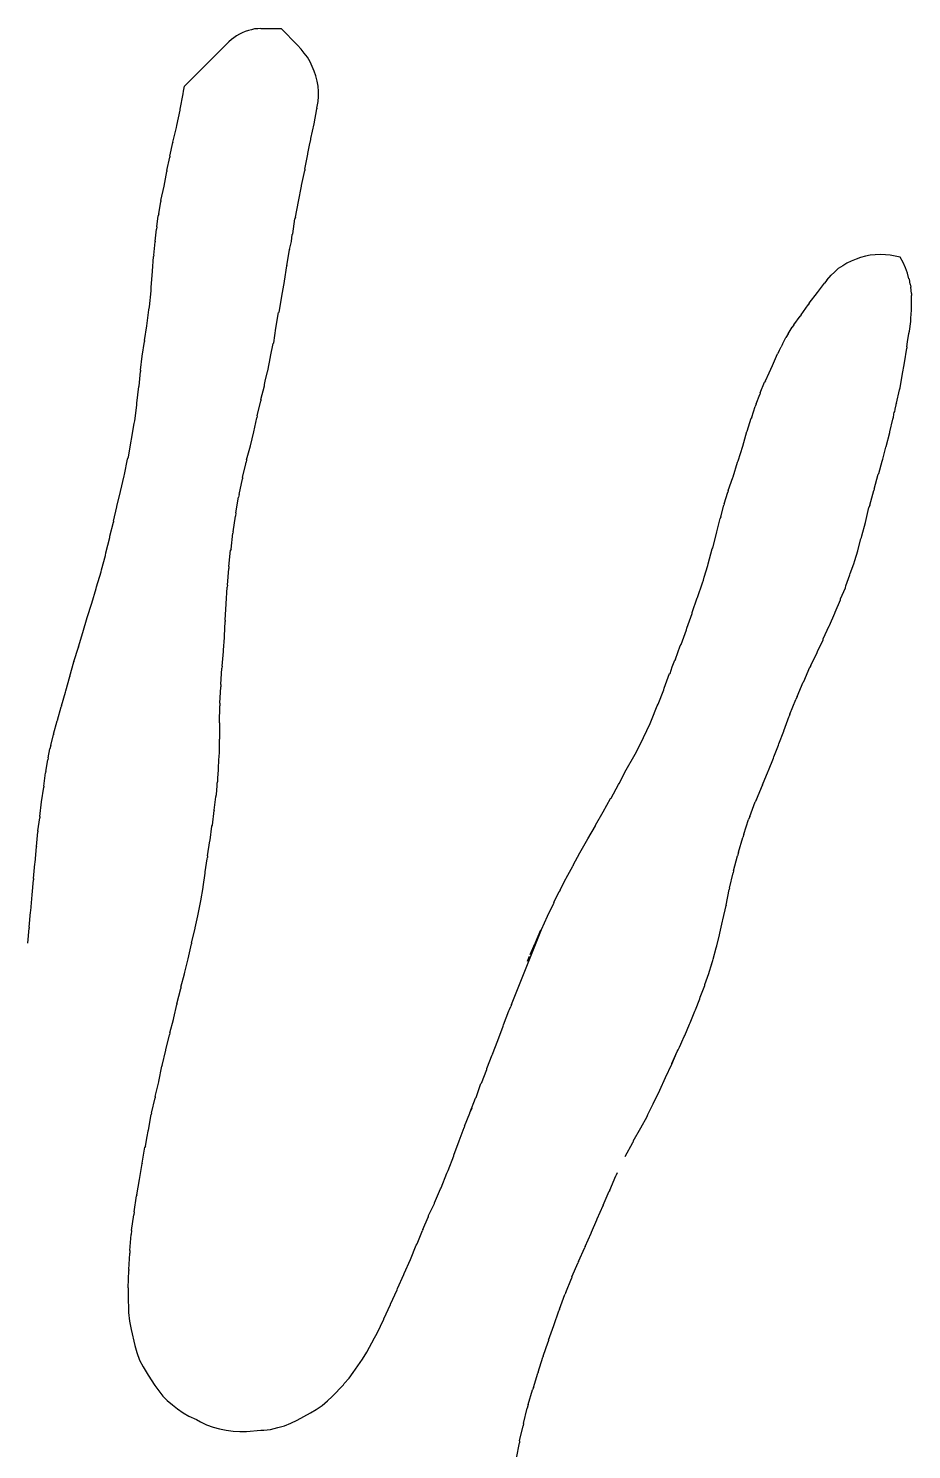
# Model space of a CAD drawing. Header units: millimetres. Extents: x 0 to 124, y 0 to 167.
# Drawn here: x 49.8 to 99.5, y 87 to 167.1 of the extents above; entities that cross this region are included whole.
import ezdxf

# ---------------------------------------------------------------- set-up
doc = ezdxf.new("R2010")
doc.units = ezdxf.units.MM
doc.header["$MEASUREMENT"] = 0
doc.layers.add('PCL_Layer', color=7, linetype='Continuous')

msp = doc.modelspace()

# ---------------------------------------------------------------- linework, layer by layer
at = {"layer": 'PCL_Layer', "color": 7}
for p, q in [((61.3246, 166.5919), (61.1996, 166.4919)), ((61.4747, 166.692), (61.3246, 166.5919)), ((61.3246, 166.5919), (61.3246, 166.5919)), ((61.6498, 166.792), (61.4747, 166.692)), ((61.4747, 166.692), (61.4747, 166.692)), ((61.7998, 166.867), (61.6498, 166.792)), ((61.6498, 166.792), (61.6498, 166.792)), ((61.9749, 166.9421), (61.7998, 166.867)), ((61.7998, 166.867), (61.7998, 166.867)), ((62.15, 166.9921), (61.9749, 166.9421)), ((61.9749, 166.9421), (61.9749, 166.9421)), ((62.325, 167.0421), (62.15, 166.9921)), ((62.15, 166.9921), (62.15, 166.9921)), ((62.5001, 167.0921), (62.325, 167.0421)), ((62.325, 167.0421), (62.325, 167.0421)), ((62.6752, 167.0921), (62.5001, 167.0921)), ((62.5001, 167.0921), (62.5001, 167.0921)), ((62.8502, 167.1171), (62.6752, 167.0921)), ((62.6752, 167.0921), (62.6752, 167.0921)), ((62.8502, 167.1171), (64.0007, 167.1171)), ((64.0007, 167.1171), (64.9261, 166.1667)), ((58.5485, 163.8658), (61.0495, 166.3668)), ((61.1996, 166.4919), (61.0495, 166.3668)), ((61.0495, 166.3668), (61.0495, 166.3668)), ((61.1996, 166.4919), (61.1996, 166.4919)), ((65.1262, 165.9416), (64.9261, 166.1667)), ((64.9261, 166.1667), (64.9261, 166.1667)), ((65.3012, 165.7166), (65.1262, 165.9416)), ((65.1262, 165.9416), (65.1262, 165.9416)), ((65.4763, 165.4915), (65.3012, 165.7166)), ((65.3012, 165.7166), (65.3012, 165.7166)), ((65.6264, 165.2414), (65.4763, 165.4915)), ((65.4763, 165.4915), (65.4763, 165.4915)), ((65.7514, 164.9663), (65.6264, 165.2414)), ((65.6264, 165.2414), (65.6264, 165.2414)), ((65.8514, 164.7162), (65.7514, 164.9663)), ((65.7514, 164.9663), (65.7514, 164.9663)), ((65.9515, 164.441), (65.8514, 164.7162)), ((65.8514, 164.7162), (65.8514, 164.7162)), ((66.0265, 164.1409), (65.9515, 164.441)), ((65.9515, 164.441), (65.9515, 164.441)), ((58.2984, 162.5653), (58.4735, 163.4406)), ((58.4735, 163.4406), (58.4985, 163.5907)), ((58.4985, 163.5907), (58.5485, 163.8658)), ((58.4985, 163.5907), (58.4985, 163.5907)), ((66.0765, 163.8658), (66.0265, 164.1409)), ((66.0265, 164.1409), (66.0265, 164.1409)), ((66.1015, 163.5657), (66.0765, 163.8658)), ((66.0765, 163.8658), (66.0765, 163.8658)), ((66.1015, 163.2906), (66.1015, 163.5657)), ((66.1015, 163.5657), (66.1015, 163.5657)), ((58.2984, 162.5153), (58.2984, 162.5653)), ((58.2984, 162.5653), (58.2984, 162.5653)), ((65.8514, 161.74), (66.0015, 162.5903)), ((66.0015, 162.6153), (66.0765, 162.9905)), ((66.0015, 162.6153), (66.0015, 162.5903)), ((66.0015, 162.5903), (66.0015, 162.5903)), ((66.0765, 162.9905), (66.1015, 163.2906)), ((66.0765, 162.9905), (66.0765, 162.9905)), ((66.0765, 162.9905), (66.0765, 162.9905)), ((66.1015, 163.2906), (66.1015, 163.2906)), ((58.1233, 161.6399), (58.2984, 162.5153)), ((57.8983, 160.7146), (58.0983, 161.5399)), ((58.0983, 161.5399), (58.1233, 161.6399)), ((58.1233, 161.6399), (58.1233, 161.6399)), ((65.6764, 160.9146), (65.8514, 161.74)), ((65.8514, 161.74), (65.8514, 161.74)), ((65.8514, 161.74), (65.8514, 161.74)), ((57.7232, 159.9142), (57.8983, 160.6895)), ((57.8983, 160.7146), (57.8983, 160.6895)), ((57.8983, 160.6895), (57.8983, 160.6895)), ((65.5013, 160.0643), (65.6013, 160.5395)), ((65.6013, 160.5395), (65.6764, 160.8646)), ((65.6764, 160.8646), (65.6764, 160.9146)), ((65.6764, 160.9146), (65.6764, 160.9146)), ((57.5481, 159.1139), (57.7232, 159.8642)), ((57.7232, 159.9142), (57.7232, 159.8642)), ((57.7232, 159.8642), (57.7232, 159.8642)), ((65.3262, 159.1889), (65.5013, 160.0393)), ((65.5013, 160.0393), (65.5013, 160.0643)), ((65.5013, 160.0643), (65.5013, 160.0643)), ((57.3981, 158.2386), (57.5481, 159.0639)), ((57.5481, 159.1139), (57.5481, 159.0639)), ((57.5481, 159.0639), (57.5481, 159.0639)), ((65.1512, 158.2636), (65.3262, 159.1139)), ((65.3262, 159.1889), (65.3262, 159.1139)), ((65.3262, 159.1139), (65.3262, 159.1139)), ((57.223, 157.4132), (57.3981, 158.2386)), ((57.3981, 158.2386), (57.3981, 158.2386)), ((57.3981, 158.2386), (57.3981, 158.2386)), ((64.9761, 157.3632), (65.1512, 158.2386)), ((65.1512, 158.2386), (65.1512, 158.2636)), ((65.1512, 158.2636), (65.1512, 158.2636)), ((57.0979, 156.6629), (57.223, 157.3632)), ((57.223, 157.4132), (57.223, 157.3632)), ((57.223, 157.3632), (57.223, 157.3632)), ((64.801, 156.4879), (64.9761, 157.3632)), ((56.9979, 155.9376), (57.0729, 156.5629)), ((57.0979, 156.6629), (57.0729, 156.5629)), ((57.0729, 156.5629), (57.0729, 156.5629)), ((64.651, 155.5375), (64.776, 156.3878)), ((64.801, 156.4879), (64.776, 156.3878)), ((64.776, 156.3878), (64.776, 156.3878)), ((56.8979, 155.1373), (56.9729, 155.8126)), ((56.9979, 155.9376), (56.9729, 155.8126)), ((56.9729, 155.8126), (56.9729, 155.8126)), ((64.5759, 155.1123), (64.626, 155.5125)), ((64.626, 155.5125), (64.651, 155.5375)), ((64.651, 155.5375), (64.651, 155.5375)), ((56.8228, 154.337), (56.8979, 155.0873)), ((56.8979, 155.1373), (56.8979, 155.0873)), ((56.8979, 155.0873), (56.8979, 155.0873)), ((64.3258, 153.7618), (64.4759, 154.6371)), ((64.4759, 154.6621), (64.5759, 155.1123)), ((64.4759, 154.6621), (64.4759, 154.6371)), ((64.4759, 154.6371), (64.4759, 154.6371)), ((64.5759, 155.1123), (64.5759, 155.1123)), ((64.5759, 155.1123), (64.5759, 155.1123)), ((64.5759, 155.1123), (64.5759, 155.1123)), ((64.5759, 155.1123), (64.5759, 155.1123)), ((56.7478, 153.4366), (56.7978, 154.262)), ((56.8228, 154.337), (56.7978, 154.262)), ((56.7978, 154.262), (56.7978, 154.262)), ((56.7978, 154.262), (56.7978, 154.262)), ((64.1758, 152.8864), (64.3258, 153.7367)), ((64.3258, 153.7618), (64.3258, 153.7367)), ((64.3258, 153.7367), (64.3258, 153.7367)), ((95.6384, 153.7367), (95.3883, 153.5867)), ((95.8635, 153.8868), (95.6384, 153.7367)), ((95.6384, 153.7367), (95.6384, 153.7367)), ((96.1136, 154.0119), (95.8635, 153.8868)), ((95.8635, 153.8868), (95.8635, 153.8868)), ((96.3887, 154.1119), (96.1136, 154.0119)), ((96.1136, 154.0119), (96.1136, 154.0119)), ((96.6388, 154.2119), (96.3887, 154.1119)), ((96.3887, 154.1119), (96.3887, 154.1119)), ((96.9139, 154.287), (96.6388, 154.2119)), ((96.6388, 154.2119), (96.6388, 154.2119)), ((97.189, 154.337), (96.9139, 154.287)), ((96.9139, 154.287), (96.9139, 154.287)), ((97.4641, 154.362), (97.189, 154.337)), ((97.189, 154.337), (97.189, 154.337)), ((97.7643, 154.387), (97.4641, 154.362)), ((97.4641, 154.362), (97.4641, 154.362)), ((98.0394, 154.362), (97.7643, 154.387)), ((97.7643, 154.387), (97.7643, 154.387)), ((98.3145, 154.337), (98.0394, 154.362)), ((98.0394, 154.362), (98.0394, 154.362)), ((98.5896, 154.287), (98.3145, 154.337)), ((98.3145, 154.337), (98.3145, 154.337)), ((98.8647, 154.237), (98.5896, 154.287)), ((98.5896, 154.287), (98.5896, 154.287)), ((99.0398, 153.9368), (98.8647, 154.237)), ((98.8647, 154.237), (98.8647, 154.237)), ((99.1648, 153.6367), (99.0398, 153.9368)), ((99.0398, 153.9368), (99.0398, 153.9368)), ((56.6728, 152.5113), (56.7478, 153.4366)), ((94.7381, 152.9364), (94.613, 152.7614)), ((94.7381, 152.9364), (94.9882, 153.2115)), ((95.1632, 153.3866), (94.9882, 153.2115)), ((94.9882, 153.2115), (94.9882, 153.2115)), ((95.1632, 153.3866), (95.1882, 153.4116)), ((95.3883, 153.5867), (95.1882, 153.4116)), ((95.1882, 153.4116), (95.1882, 153.4116)), ((95.1882, 153.4116), (95.1882, 153.4116)), ((95.1882, 153.4116), (95.1882, 153.4116)), ((95.3883, 153.5867), (95.3883, 153.5867)), ((99.2899, 153.3366), (99.1648, 153.6367)), ((99.1648, 153.6367), (99.1648, 153.6367)), ((99.3649, 153.0115), (99.2899, 153.3366)), ((99.2899, 153.3366), (99.2899, 153.3366)), ((99.3649, 153.0115), (99.3899, 152.9864)), ((99.4399, 152.7113), (99.3899, 152.9864)), ((99.3899, 152.9864), (99.3899, 152.9864)), ((56.5727, 151.4358), (56.6728, 152.3362)), ((56.6728, 152.3362), (56.6728, 152.5113)), ((56.6728, 152.5113), (56.6728, 152.5113)), ((64.0257, 152.0361), (64.1758, 152.8614)), ((64.1758, 152.8614), (64.1758, 152.8864)), ((64.1758, 152.8864), (64.1758, 152.8864)), ((93.7376, 151.6359), (94.2128, 152.2361)), ((94.2128, 152.2361), (94.613, 152.7614)), ((94.2128, 152.2361), (94.2128, 152.2361)), ((94.2128, 152.2361), (94.2128, 152.2361)), ((94.2128, 152.2361), (94.2128, 152.2361)), ((94.613, 152.7614), (94.613, 152.7614)), ((99.4399, 152.7113), (99.465, 152.5363)), ((99.515, 152.1861), (99.465, 152.5363)), ((99.465, 152.5363), (99.465, 152.5363)), ((99.515, 152.1861), (99.515, 152.0611)), ((56.5477, 151.2608), (56.5727, 151.4358)), ((56.5727, 151.4358), (56.5727, 151.4358)), ((63.8757, 151.1357), (64.0257, 152.0111)), ((64.0257, 152.0111), (64.0257, 152.0361)), ((64.0257, 152.0361), (64.0257, 152.0361)), ((64.0257, 152.0361), (64.0257, 152.0361)), ((93.2875, 150.9856), (93.6876, 151.5359)), ((93.7376, 151.6359), (93.6876, 151.5359)), ((93.6876, 151.5359), (93.6876, 151.5359)), ((93.7376, 151.6359), (93.7376, 151.6359)), ((99.515, 151.7109), (99.515, 152.0611)), ((99.515, 152.0611), (99.515, 152.0611)), ((99.515, 151.4859), (99.515, 151.7109)), ((99.515, 151.2357), (99.515, 151.4859)), ((99.515, 151.4859), (99.515, 151.4859)), ((56.4227, 150.3604), (56.5477, 151.2608)), ((56.5477, 151.2608), (56.5477, 151.2608)), ((63.7006, 150.2354), (63.8506, 151.1107)), ((63.8757, 151.1357), (63.8506, 151.1107)), ((63.8506, 151.1107), (63.8506, 151.1107)), ((92.8873, 150.4104), (93.2374, 150.9106)), ((93.2875, 150.9856), (93.2374, 150.9106)), ((93.2374, 150.9106), (93.2374, 150.9106)), ((99.3899, 150.0603), (99.465, 150.6105)), ((99.465, 150.7856), (99.515, 151.2357)), ((99.465, 150.6105), (99.465, 150.7856)), ((99.465, 150.7856), (99.465, 150.7856)), ((56.2976, 149.5351), (56.4227, 150.3604)), ((56.4227, 150.3604), (56.4227, 150.3604)), ((56.4227, 150.3604), (56.4227, 150.3604)), ((63.5755, 149.41), (63.7006, 150.2354)), ((63.7006, 150.2354), (63.7006, 150.2354)), ((63.7006, 150.2354), (63.7006, 150.2354)), ((63.7006, 150.2354), (63.7006, 150.2354)), ((63.7006, 150.2354), (63.7006, 150.2354)), ((92.5622, 149.9102), (92.4371, 149.7101)), ((92.5622, 149.9102), (92.7873, 150.2854)), ((92.5622, 149.9102), (92.5622, 149.9102)), ((92.8873, 150.4104), (92.7873, 150.2854)), ((92.7873, 150.2854), (92.7873, 150.2854)), ((99.2899, 149.46), (99.3649, 149.9352)), ((99.3649, 149.9352), (99.3899, 150.0603)), ((99.3899, 150.0603), (99.3899, 150.0603)), ((56.1726, 148.6597), (56.2976, 149.485)), ((56.2976, 149.5351), (56.2976, 149.485)), ((56.2976, 149.485), (56.2976, 149.485)), ((63.4005, 148.6347), (63.5505, 149.36)), ((63.5505, 149.36), (63.5755, 149.41)), ((63.5505, 149.36), (63.5505, 149.36)), ((63.5505, 149.36), (63.5505, 149.36)), ((63.5505, 149.36), (63.5505, 149.36)), ((92.062, 148.9598), (91.9619, 148.7848)), ((92.062, 148.9598), (92.162, 149.1849)), ((92.062, 148.9598), (92.062, 148.9598)), ((92.237, 149.335), (92.162, 149.1849)), ((92.162, 149.1849), (92.162, 149.1849)), ((92.237, 149.335), (92.4371, 149.7101)), ((92.4371, 149.7101), (92.4371, 149.7101)), ((99.1148, 148.2846), (99.2399, 149.1099)), ((99.2399, 149.1849), (99.2899, 149.46)), ((99.2399, 149.1849), (99.2399, 149.1099)), ((99.2399, 149.1849), (99.2399, 149.1849)), ((99.2399, 149.1099), (99.2399, 149.1099)), ((56.0725, 147.8594), (56.1726, 148.6597)), ((56.1726, 148.6597), (56.1726, 148.6597)), ((56.1726, 148.6597), (56.1726, 148.6597)), ((56.1726, 148.6597), (56.1726, 148.6597)), ((63.2504, 147.8344), (63.4005, 148.6097)), ((63.4005, 148.6097), (63.4005, 148.6347)), ((63.4005, 148.6347), (63.4005, 148.6347)), ((91.4867, 147.7093), (91.6868, 148.1345)), ((91.6868, 148.1345), (91.9619, 148.7848)), ((91.6868, 148.1345), (91.6868, 148.1345)), ((91.9619, 148.7848), (91.9619, 148.7848)), ((98.9898, 147.5593), (99.1148, 148.2846)), ((55.9975, 146.959), (56.0725, 147.7844)), ((56.0725, 147.8594), (56.0725, 147.7844)), ((56.0725, 147.8594), (56.0725, 147.8594)), ((56.0725, 147.7844), (56.0725, 147.7844)), ((63.1003, 147.2341), (63.2254, 147.7844)), ((63.2254, 147.7844), (63.2504, 147.8344)), ((63.2504, 147.8344), (63.2504, 147.8344)), ((91.2867, 147.2591), (91.4867, 147.7093)), ((91.4867, 147.7093), (91.4867, 147.7093)), ((98.8647, 146.859), (98.9898, 147.5593)), ((55.8724, 146.0087), (55.9725, 146.934)), ((55.9725, 146.934), (55.9975, 146.959)), ((55.9975, 146.959), (55.9975, 146.959)), ((62.8502, 146.2087), (63.0503, 146.984)), ((63.0503, 147.0591), (63.1003, 147.2341)), ((63.0503, 146.984), (63.0503, 147.0591)), ((63.0503, 147.0591), (63.0503, 147.0591)), ((63.1003, 147.2341), (63.1003, 147.2341)), ((63.1003, 147.2341), (63.1003, 147.2341)), ((90.9865, 146.5839), (90.9615, 146.4838)), ((90.9865, 146.5839), (91.2366, 147.1841)), ((91.2867, 147.2591), (91.2366, 147.1841)), ((91.2366, 147.1841), (91.2366, 147.1841)), ((98.6646, 146.0087), (98.8397, 146.7589)), ((98.8397, 146.7589), (98.8647, 146.859)), ((98.8647, 146.859), (98.8647, 146.859)), ((55.7474, 145.0082), (55.8724, 145.8836)), ((55.8724, 145.8836), (55.8724, 146.0087)), ((55.8724, 146.0087), (55.8724, 146.0087)), ((62.6502, 145.2834), (62.8502, 146.1337)), ((62.8502, 146.2087), (62.8502, 146.1337)), ((62.8502, 146.1337), (62.8502, 146.1337)), ((90.5114, 145.2083), (90.7114, 145.8086)), ((90.7615, 145.9586), (90.7114, 145.8086)), ((90.7114, 145.8086), (90.7114, 145.8086)), ((90.7114, 145.8086), (90.7114, 145.8086)), ((90.7615, 145.9586), (90.9615, 146.4838)), ((90.9615, 146.4838), (90.9615, 146.4838)), ((98.5896, 145.6585), (98.6396, 145.9086)), ((98.6646, 146.0087), (98.6396, 145.9586)), ((98.6396, 145.9586), (98.6396, 145.9586)), ((98.6396, 145.9336), (98.6396, 145.9586)), ((98.6396, 145.9086), (98.6396, 145.9336)), ((98.6396, 145.9336), (98.6396, 145.9336)), ((55.7224, 144.8582), (55.7474, 145.0082)), ((55.7474, 145.0082), (55.7474, 145.0082)), ((62.4501, 144.383), (62.6252, 145.1833)), ((62.6502, 145.2834), (62.6252, 145.1833)), ((62.6252, 145.1833), (62.6252, 145.1833)), ((90.2613, 144.433), (90.4864, 145.1583)), ((90.5114, 145.2083), (90.4864, 145.1583)), ((90.4864, 145.1583), (90.4864, 145.1583)), ((98.2895, 144.383), (98.4645, 145.1083)), ((98.4645, 145.1083), (98.4896, 145.2083)), ((98.4896, 145.2083), (98.5396, 145.5084)), ((98.4896, 145.2083), (98.4896, 145.2083)), ((98.5396, 145.5084), (98.5646, 145.5084)), ((98.5646, 145.5084), (98.5896, 145.6585)), ((98.5646, 145.5084), (98.5646, 145.5084)), ((98.5896, 145.6585), (98.5896, 145.6585)), ((98.5896, 145.6585), (98.5896, 145.6585)), ((98.5896, 145.6585), (98.5896, 145.6585)), ((55.5723, 143.9828), (55.7224, 144.8582)), ((62.275, 143.6077), (62.4501, 144.383)), ((90.0112, 143.5827), (90.2362, 144.408)), ((90.2613, 144.433), (90.2362, 144.408)), ((90.2362, 144.408), (90.2362, 144.408)), ((98.0894, 143.5577), (98.2895, 144.358)), ((98.2895, 144.358), (98.2895, 144.383)), ((98.2895, 144.383), (98.2895, 144.383)), ((55.3972, 142.9824), (55.5473, 143.8578)), ((55.5473, 143.8578), (55.5723, 143.9828)), ((55.5723, 143.9828), (55.5723, 143.9828)), ((62.0499, 142.8074), (62.275, 143.6077)), ((89.736, 142.7573), (90.0112, 143.5827)), ((90.0112, 143.5827), (90.0112, 143.5827)), ((90.0112, 143.5827), (90.0112, 143.5827)), ((97.8893, 142.8574), (98.0644, 143.5327)), ((98.0644, 143.5327), (98.0894, 143.5577)), ((98.0894, 143.5577), (98.0894, 143.5577)), ((55.1722, 141.982), (55.3472, 142.8574)), ((55.3472, 142.8574), (55.3972, 142.9824)), ((55.3972, 142.9824), (55.3972, 142.9824)), ((61.8248, 141.807), (61.9999, 142.5823)), ((61.9999, 142.5823), (62.0249, 142.6823)), ((62.0499, 142.8074), (62.0249, 142.6823)), ((62.0249, 142.6823), (62.0249, 142.6823)), ((89.4609, 141.857), (89.711, 142.6823)), ((89.711, 142.6823), (89.736, 142.7573)), ((89.711, 142.6823), (89.711, 142.6823)), ((89.736, 142.7573), (89.736, 142.7573)), ((97.6642, 142.032), (97.8643, 142.7323)), ((97.8643, 142.7323), (97.8893, 142.8574)), ((97.8893, 142.8574), (97.8893, 142.8574)), ((54.9471, 141.0316), (55.1472, 141.907)), ((55.1472, 141.907), (55.1722, 141.982)), ((55.1722, 141.982), (55.1722, 141.982)), ((61.6248, 140.8566), (61.8248, 141.7319)), ((61.8248, 141.807), (61.8248, 141.7319)), ((61.8248, 141.7319), (61.8248, 141.7319)), ((61.8248, 141.7319), (61.8248, 141.7319)), ((89.1858, 141.0817), (89.4359, 141.807)), ((89.4359, 141.807), (89.4609, 141.857)), ((89.4609, 141.857), (89.4609, 141.857)), ((97.4141, 141.1567), (97.6392, 142.007)), ((97.6642, 142.032), (97.6392, 142.007)), ((97.6392, 142.007), (97.6392, 142.007)), ((97.6642, 142.032), (97.6642, 142.032)), ((54.747, 140.1813), (54.9471, 141.0316)), ((88.9607, 140.3314), (89.1608, 140.9816)), ((89.1858, 141.0817), (89.1608, 140.9816)), ((89.1608, 140.9816), (89.1608, 140.9816)), ((97.164, 140.2563), (97.3891, 141.0817)), ((97.4141, 141.1567), (97.3891, 141.0817)), ((97.3891, 141.0817), (97.3891, 141.0817)), ((54.5469, 139.356), (54.747, 140.1563)), ((54.747, 140.1563), (54.747, 140.1813)), ((54.747, 140.1813), (54.747, 140.1813)), ((61.4497, 139.8312), (61.5997, 140.7065)), ((61.6248, 140.8566), (61.5997, 140.7065)), ((61.5997, 140.7065), (61.5997, 140.7065)), ((88.7607, 139.6061), (88.9357, 140.2563)), ((88.9607, 140.3314), (88.9357, 140.2563)), ((88.9357, 140.2563), (88.9357, 140.2563)), ((88.9357, 140.2563), (88.9357, 140.2563)), ((96.9139, 139.2809), (97.114, 140.1313)), ((97.164, 140.2563), (97.114, 140.1313)), ((97.114, 140.1313), (97.114, 140.1313)), ((54.5469, 139.356), (54.5469, 139.306)), ((61.2996, 138.7557), (61.4247, 139.6311)), ((61.4497, 139.8312), (61.4247, 139.6311)), ((61.4247, 139.6311), (61.4247, 139.6311)), ((88.5356, 138.7557), (88.7356, 139.506)), ((88.7607, 139.6061), (88.7356, 139.506)), ((88.7356, 139.506), (88.7356, 139.506)), ((54.3468, 138.5056), (54.5469, 139.306)), ((54.5469, 139.306), (54.5469, 139.306)), ((61.1746, 137.7803), (61.2746, 138.6807)), ((61.2996, 138.7557), (61.2746, 138.6807)), ((61.2746, 138.6807), (61.2746, 138.6807)), ((88.3105, 137.8554), (88.5356, 138.7307)), ((88.5356, 138.7307), (88.5356, 138.7557)), ((88.5356, 138.7557), (88.5356, 138.7557)), ((96.6888, 138.4306), (96.7138, 138.5306)), ((96.7138, 138.5306), (96.9139, 139.2809)), ((96.7138, 138.5306), (96.7138, 138.5306)), ((96.9139, 139.2809), (96.9139, 139.2809)), ((96.9139, 139.2809), (96.9139, 139.2809)), ((96.9139, 139.2809), (96.9139, 139.2809)), ((54.1217, 137.5803), (54.3468, 138.4306)), ((54.3468, 138.4306), (54.3468, 138.5056)), ((54.3468, 138.5056), (54.3468, 138.5056)), ((61.0495, 136.8049), (61.1496, 137.7303)), ((61.1746, 137.7803), (61.1496, 137.7303)), ((61.1496, 137.7303), (61.1496, 137.7303)), ((88.0604, 136.955), (88.2855, 137.8053)), ((88.2855, 137.8053), (88.3105, 137.8554)), ((88.3105, 137.8554), (88.3105, 137.8554)), ((96.4888, 137.6803), (96.5138, 137.7803)), ((96.5138, 137.7803), (96.6638, 138.3556)), ((96.5138, 137.7803), (96.5138, 137.7803)), ((96.6638, 138.3556), (96.6888, 138.4306)), ((53.8716, 136.6049), (54.0967, 137.4302)), ((54.0967, 137.4302), (54.1217, 137.5803)), ((54.1217, 137.5803), (54.1217, 137.5803)), ((88.0354, 136.855), (88.0604, 136.955)), ((88.0604, 136.955), (88.0604, 136.955)), ((96.0636, 136.4048), (96.2637, 136.955)), ((96.2637, 136.955), (96.3137, 137.1301)), ((96.3137, 137.1301), (96.4888, 137.6803)), ((96.3137, 137.1301), (96.3137, 137.1301)), ((53.5965, 135.6545), (53.8466, 136.5048)), ((53.8466, 136.5048), (53.8716, 136.6049)), ((53.8716, 136.6049), (53.8716, 136.6049)), ((60.9745, 135.7545), (61.0495, 136.6799)), ((61.0495, 136.8049), (61.0495, 136.6799)), ((61.0495, 136.6799), (61.0495, 136.6799)), ((87.7853, 136.0296), (87.8353, 136.2047)), ((87.8353, 136.2047), (88.0354, 136.855)), ((87.8353, 136.2047), (87.8353, 136.2047)), ((87.8353, 136.2047), (87.8353, 136.2047)), ((87.8353, 136.2047), (87.8353, 136.2047)), ((95.8135, 135.7045), (96.0386, 136.3298)), ((96.0386, 136.3298), (96.0636, 136.4048)), ((96.0636, 136.4048), (96.0636, 136.4048)), ((53.3214, 134.7291), (53.5715, 135.5544)), ((53.5715, 135.5544), (53.5965, 135.6545)), ((53.5965, 135.6545), (53.5965, 135.6545)), ((60.8995, 134.7041), (60.9495, 135.6295)), ((60.9745, 135.7545), (60.9495, 135.6295)), ((60.9495, 135.6295), (60.9495, 135.6295)), ((87.4601, 135.0542), (87.7352, 135.8796)), ((87.7352, 135.8796), (87.7853, 136.0296)), ((87.7853, 136.0296), (87.7853, 136.0296)), ((95.5134, 134.9792), (95.7885, 135.6045)), ((95.7885, 135.6045), (95.8135, 135.7045)), ((95.8135, 135.7045), (95.8135, 135.7045)), ((53.0713, 133.9288), (53.3214, 134.7291)), ((60.8494, 133.7787), (60.8995, 134.7041)), ((60.8995, 134.7041), (60.8995, 134.7041)), ((60.8995, 134.7041), (60.8995, 134.7041)), ((60.8995, 134.7041), (60.8995, 134.7041)), ((87.16, 134.2039), (87.4351, 135.0292)), ((87.4351, 135.0292), (87.4601, 135.0542)), ((87.4601, 135.0542), (87.4601, 135.0542)), ((95.2132, 134.2289), (95.5134, 134.9292)), ((95.5134, 134.9292), (95.5134, 134.9792)), ((95.5134, 134.9792), (95.5134, 134.9792)), ((52.8212, 133.0784), (53.0713, 133.9288)), ((60.8494, 133.7787), (60.8494, 133.7037)), ((60.8494, 133.7787), (60.8494, 133.7787)), ((86.8599, 133.3286), (87.16, 134.1539)), ((87.16, 134.1539), (87.16, 134.2039)), ((87.16, 134.2039), (87.16, 134.2039)), ((94.8881, 133.4786), (95.1882, 134.1789)), ((95.1882, 134.1789), (95.2132, 134.2289)), ((95.2132, 134.2289), (95.2132, 134.2289)), ((52.5711, 132.2781), (52.8212, 133.0784)), ((60.7994, 132.9034), (60.8494, 133.7037)), ((60.8494, 133.7037), (60.8494, 133.7037)), ((86.5348, 132.4032), (86.8349, 133.2285)), ((86.8349, 133.2285), (86.8599, 133.3286)), ((86.8599, 133.3286), (86.8599, 133.3286)), ((94.538, 132.7283), (94.8631, 133.4536)), ((94.8631, 133.4536), (94.8881, 133.4786)), ((94.8881, 133.4786), (94.8881, 133.4786)), ((52.321, 131.4528), (52.5711, 132.2531)), ((52.5711, 132.2781), (52.5711, 132.2531)), ((52.5711, 132.2531), (52.5711, 132.2531)), ((60.7494, 132.078), (60.7994, 132.8033)), ((60.7994, 132.8033), (60.7994, 132.9034)), ((60.7994, 132.9034), (60.7994, 132.9034)), ((86.2096, 131.5779), (86.4847, 132.3282)), ((86.4847, 132.3282), (86.5348, 132.4032)), ((86.5348, 132.4032), (86.5348, 132.4032)), ((94.2128, 132.003), (94.538, 132.6783)), ((94.538, 132.6783), (94.538, 132.7283)), ((94.538, 132.7283), (94.538, 132.7283)), ((52.0959, 130.6275), (52.321, 131.4278)), ((52.321, 131.4528), (52.321, 131.4278)), ((52.321, 131.4278), (52.321, 131.4278)), ((60.6744, 131.1777), (60.7494, 132.003)), ((60.7494, 132.003), (60.7494, 132.078)), ((60.7494, 132.078), (60.7494, 132.078)), ((86.0346, 131.1527), (86.1846, 131.5278)), ((86.2096, 131.5779), (86.1846, 131.5278)), ((86.1846, 131.5278), (86.1846, 131.5278)), ((93.8377, 131.2277), (94.1878, 131.953)), ((94.1878, 131.953), (94.2128, 132.003)), ((94.2128, 132.003), (94.2128, 132.003)), ((51.8708, 129.8021), (52.0959, 130.6024)), ((52.0959, 130.6275), (52.0959, 130.6024)), ((52.0959, 130.6024), (52.0959, 130.6024)), ((60.5993, 130.1523), (60.6494, 131.0777)), ((60.6744, 131.1777), (60.6494, 131.0777)), ((60.6494, 131.0777), (60.6494, 131.0777)), ((85.5844, 129.9522), (85.8845, 130.7775)), ((85.8845, 130.7775), (85.9095, 130.7775)), ((85.9095, 130.7775), (86.0346, 131.1527)), ((85.9095, 130.7775), (85.9095, 130.7775)), ((86.0346, 131.1527), (86.0346, 131.1527)), ((93.4375, 130.3273), (93.7877, 131.1277)), ((93.8377, 131.2277), (93.7877, 131.1277)), ((93.7877, 131.1277), (93.7877, 131.1277)), ((51.6207, 128.9518), (51.8458, 129.7271)), ((51.8458, 129.7271), (51.8708, 129.8021)), ((51.8708, 129.8021), (51.8708, 129.8021)), ((60.5493, 129.1019), (60.5993, 130.0272)), ((60.5993, 130.1523), (60.5993, 130.0272)), ((60.5993, 130.0272), (60.5993, 130.0272)), ((85.2342, 129.0518), (85.5594, 129.8522)), ((85.5594, 129.8522), (85.5844, 129.9522)), ((85.5844, 129.9522), (85.5844, 129.9522)), ((93.0624, 129.477), (93.4125, 130.2773)), ((93.4375, 130.3273), (93.4125, 130.2773)), ((93.4125, 130.2773), (93.4125, 130.2773)), ((51.6207, 128.9518), (51.5957, 128.9018)), ((60.5243, 128.0014), (60.5493, 128.9518)), ((60.5493, 129.1019), (60.5493, 128.9518)), ((60.5493, 128.9518), (60.5493, 128.9518)), ((84.8591, 128.1515), (85.1842, 128.9518)), ((85.1842, 128.9518), (85.2342, 129.0518)), ((85.2342, 129.0518), (85.2342, 129.0518)), ((92.6622, 128.4766), (92.9874, 129.3019)), ((93.0624, 129.477), (92.9874, 129.3019)), ((92.9874, 129.3019), (92.9874, 129.3019)), ((51.3956, 128.1515), (51.3706, 128.1015)), ((51.3956, 128.1515), (51.5957, 128.9018)), ((51.5957, 128.9018), (51.5957, 128.9018)), ((84.7841, 127.9514), (84.8591, 128.1515)), ((84.8591, 128.1515), (84.8591, 128.1515)), ((92.3121, 127.5512), (92.6122, 128.3766)), ((92.6622, 128.4766), (92.6122, 128.3766)), ((92.6122, 128.3766), (92.6122, 128.3766)), ((51.0205, 126.7259), (51.1706, 127.3261)), ((51.1706, 127.3512), (51.3706, 128.1015)), ((51.1706, 127.3512), (51.1706, 127.3261)), ((51.1706, 127.3261), (51.1706, 127.3261)), ((51.3706, 128.1015), (51.3706, 128.1015)), ((60.5243, 128.0014), (60.5243, 127.9264)), ((60.5243, 127.9264), (60.5243, 127.9264)), ((60.5243, 127.9264), (60.5243, 127.076)), ((84.4089, 127.1761), (84.7841, 127.9514)), ((92.037, 126.8009), (92.3121, 127.5262)), ((92.3121, 127.5262), (92.3121, 127.5512)), ((50.8704, 126.0256), (50.9705, 126.5258)), ((51.0205, 126.7259), (50.9705, 126.5258)), ((50.9705, 126.5258), (50.9705, 126.5258)), ((60.5243, 127.001), (60.5243, 127.076)), ((60.5243, 127.076), (60.5243, 127.076)), ((60.5243, 126.2507), (60.5243, 127.001)), ((83.9337, 126.2257), (84.3339, 127.001)), ((84.3339, 127.001), (84.4089, 127.1761)), ((84.4089, 127.1761), (84.4089, 127.1761)), ((91.7619, 126.0756), (92.012, 126.7259)), ((92.012, 126.7259), (92.037, 126.8009)), ((92.037, 126.8009), (92.037, 126.8009)), ((50.7454, 125.2503), (50.8454, 125.9006)), ((50.8704, 126.0256), (50.8454, 125.9006)), ((50.8454, 125.9006), (50.8454, 125.9006)), ((60.4743, 125.5004), (60.4993, 126.1757)), ((60.4993, 126.1757), (60.5243, 126.2507)), ((60.5243, 126.2507), (60.5243, 126.2507)), ((83.4335, 125.3503), (83.8587, 126.1006)), ((83.8587, 126.1006), (83.9337, 126.2257)), ((83.9337, 126.2257), (83.9337, 126.2257)), ((91.4617, 125.3003), (91.7368, 126.0006)), ((91.7368, 126.0006), (91.7619, 126.0756)), ((91.7619, 126.0756), (91.7619, 126.0756)), ((50.6203, 124.425), (50.7204, 125.1753)), ((50.7454, 125.2503), (50.7204, 125.1753)), ((50.7204, 125.1753), (50.7204, 125.1753)), ((60.4243, 124.8752), (60.4743, 125.3503)), ((60.4743, 125.3503), (60.4743, 125.5004)), ((60.4743, 125.5004), (60.4743, 125.5004)), ((83.0334, 124.575), (83.4335, 125.3503)), ((83.4335, 125.3503), (83.4335, 125.3503)), ((83.4335, 125.3503), (83.4335, 125.3503)), ((91.1116, 124.5), (91.4367, 125.2753)), ((91.4367, 125.2753), (91.4617, 125.3003)), ((91.4617, 125.3003), (91.4617, 125.3003)), ((50.4953, 123.5496), (50.6203, 124.375)), ((50.6203, 124.425), (50.6203, 124.375)), ((50.6203, 124.375), (50.6203, 124.375)), ((60.3492, 123.9498), (60.3993, 124.45)), ((60.3993, 124.6001), (60.4243, 124.7001)), ((60.3993, 124.45), (60.3993, 124.6001)), ((60.3993, 124.45), (60.3993, 124.45)), ((60.3993, 124.45), (60.3993, 124.45)), ((60.3993, 124.45), (60.3993, 124.45)), ((60.4243, 124.8752), (60.4243, 124.8752)), ((60.4243, 124.8752), (60.4243, 124.8752)), ((60.4243, 124.8752), (60.4243, 124.8752)), ((60.4243, 124.7001), (60.4243, 124.8752)), ((60.4243, 124.7001), (60.4243, 124.7001)), ((82.5832, 123.7497), (83.0083, 124.525)), ((83.0083, 124.525), (83.0334, 124.575)), ((83.0334, 124.575), (83.0334, 124.575)), ((90.7865, 123.6747), (91.1116, 124.475)), ((91.1116, 124.5), (91.1116, 124.475)), ((91.1116, 124.475), (91.1116, 124.475)), ((50.3952, 122.7243), (50.4953, 123.5496)), ((60.2242, 123.0744), (60.3242, 123.8247)), ((60.3242, 123.8247), (60.3492, 123.9498)), ((60.3492, 123.9498), (60.3492, 123.9498)), ((82.133, 122.9744), (82.5582, 123.7247)), ((82.5582, 123.7247), (82.5832, 123.7497)), ((82.5832, 123.7497), (82.5832, 123.7497)), ((90.4113, 122.7243), (90.7114, 123.5496)), ((90.7865, 123.6747), (90.7114, 123.5496)), ((90.7114, 123.5496), (90.7114, 123.5496)), ((50.2952, 121.899), (50.3952, 122.6493)), ((50.3952, 122.7243), (50.3952, 122.6493)), ((50.3952, 122.6493), (50.3952, 122.6493)), ((60.1242, 122.2241), (60.2242, 123.0494)), ((60.2242, 123.0744), (60.2242, 123.0494)), ((60.2242, 123.0494), (60.2242, 123.0494)), ((81.7078, 122.2241), (82.133, 122.9744)), ((90.0612, 121.7239), (90.3363, 122.5492)), ((90.4113, 122.7243), (90.3363, 122.5492)), ((90.3363, 122.5492), (90.3363, 122.5492)), ((50.2202, 121.0236), (50.2952, 121.8489)), ((50.2952, 121.899), (50.2952, 121.8489)), ((50.2952, 121.8489), (50.2952, 121.8489)), ((59.9991, 121.3738), (60.0991, 122.1741)), ((60.0991, 122.1741), (60.1242, 122.2241)), ((60.1242, 122.2241), (60.1242, 122.2241)), ((81.2826, 121.4488), (81.7078, 122.1991)), ((81.7078, 122.1991), (81.7078, 122.2241)), ((81.7078, 122.2241), (81.7078, 122.2241)), ((90.0612, 121.7239), (90.0112, 121.5238)), ((50.1451, 120.1233), (50.2202, 120.9986)), ((50.2202, 121.0236), (50.2202, 120.9986)), ((50.2202, 120.9986), (50.2202, 120.9986)), ((59.849, 120.4984), (59.9741, 121.3487)), ((59.9741, 121.3487), (59.9991, 121.3738)), ((59.9991, 121.3738), (59.9991, 121.3738)), ((80.8325, 120.6735), (81.2826, 121.4488)), ((81.2826, 121.4488), (81.2826, 121.4488)), ((81.2826, 121.4488), (81.2826, 121.4488)), ((89.7611, 120.6985), (90.0112, 121.5238)), ((90.0112, 121.5238), (90.0112, 121.5238)), ((50.1201, 120.0482), (50.1451, 120.1233)), ((50.1451, 120.1233), (50.1451, 120.1233)), ((59.724, 119.598), (59.824, 120.3233)), ((59.824, 120.3233), (59.849, 120.3984)), ((59.824, 120.3233), (59.824, 120.3233)), ((59.824, 120.3233), (59.824, 120.3233)), ((59.824, 120.3233), (59.824, 120.3233)), ((59.824, 120.3233), (59.824, 120.3233)), ((59.849, 120.4984), (59.849, 120.3984)), ((59.849, 120.4984), (59.849, 120.4984)), ((59.849, 120.3984), (59.849, 120.3984)), ((80.4573, 119.9732), (80.8325, 120.6735)), ((89.4859, 119.6481), (89.711, 120.4984)), ((89.7611, 120.6985), (89.711, 120.4984)), ((89.711, 120.4984), (89.711, 120.4984)), ((50.0451, 119.2229), (50.1201, 120.0482)), ((59.5989, 118.7477), (59.724, 119.523)), ((59.724, 119.523), (59.724, 119.598)), ((59.724, 119.598), (59.724, 119.598)), ((80.0572, 119.2479), (80.4323, 119.9232)), ((80.4573, 119.9732), (80.4323, 119.9232)), ((80.4323, 119.9232), (80.4323, 119.9232)), ((89.2608, 118.6727), (89.4609, 119.548)), ((89.4859, 119.6481), (89.4609, 119.548)), ((89.4609, 119.548), (89.4609, 119.548)), ((49.9701, 118.2975), (50.0451, 119.1479)), ((50.0451, 119.2229), (50.0451, 119.1479)), ((50.0451, 119.2229), (50.0451, 119.2229)), ((50.0451, 119.1479), (50.0451, 119.1479)), ((59.4739, 117.9724), (59.5989, 118.7227)), ((59.5989, 118.7227), (59.5989, 118.7477)), ((59.5989, 118.7477), (59.5989, 118.7477)), ((79.707, 118.5726), (79.657, 118.4976)), ((79.707, 118.5726), (80.0321, 119.2229)), ((80.0572, 119.2479), (80.0321, 119.2229)), ((80.0321, 119.2229), (80.0321, 119.2229)), ((80.0572, 119.2479), (80.0572, 119.2479)), ((89.0608, 117.7223), (89.2358, 118.5976)), ((89.2608, 118.6727), (89.2358, 118.5976)), ((89.2358, 118.5976), (89.2358, 118.5976)), ((49.895, 117.3972), (49.9701, 118.2975)), ((49.9701, 118.2975), (49.9701, 118.2975)), ((49.9701, 118.2975), (49.9701, 118.2975)), ((59.3238, 117.2221), (59.4489, 117.8723)), ((59.4489, 117.8723), (59.4739, 117.9724)), ((59.4739, 117.9724), (59.4739, 117.9724)), ((79.0067, 117.097), (79.3319, 117.7973)), ((79.3569, 117.8723), (79.3319, 117.7973)), ((79.3319, 117.7973), (79.3319, 117.7973)), ((79.3569, 117.8723), (79.657, 118.4976)), ((79.657, 118.4976), (79.657, 118.4976)), ((89.0608, 117.7223), (89.0608, 117.6973)), ((89.0608, 117.7223), (89.0608, 117.7223)), ((49.795, 116.4718), (49.87, 117.3221)), ((49.87, 117.3221), (49.895, 117.3972)), ((49.895, 117.3972), (49.895, 117.3972)), ((59.1488, 116.4468), (59.2988, 117.122)), ((59.2988, 117.122), (59.3238, 117.2221)), ((59.3238, 117.2221), (59.3238, 117.2221)), ((78.6566, 116.3467), (79.0067, 117.097)), ((88.8857, 116.897), (89.0608, 117.6973)), ((89.0608, 117.6973), (89.0608, 117.6973)), ((49.72, 115.5714), (49.795, 116.4218)), ((49.795, 116.4718), (49.795, 116.4218)), ((49.795, 116.4218), (49.795, 116.4218)), ((58.9487, 115.5964), (59.1488, 116.3968)), ((59.1488, 116.3968), (59.1488, 116.4468)), ((59.1488, 116.4468), (59.1488, 116.4468)), ((76.9809, 112.12), (78.6566, 116.3467)), ((78.3315, 115.6214), (78.6316, 116.3217)), ((78.6566, 116.3467), (78.6316, 116.3217)), ((78.6316, 116.3217), (78.6316, 116.3217)), ((78.6566, 116.3467), (78.6566, 116.3467)), ((78.6566, 116.3467), (78.6566, 116.3467)), ((88.6856, 116.0466), (88.7106, 116.1466)), ((88.7106, 116.1466), (88.8607, 116.8219)), ((88.7106, 116.1466), (88.7106, 116.1466)), ((88.8607, 116.8219), (88.8857, 116.897)), ((88.8857, 116.897), (88.8857, 116.897)), ((58.7486, 114.6961), (58.9487, 115.5464)), ((58.9487, 115.5964), (58.9487, 115.5464)), ((58.9487, 115.5464), (58.9487, 115.5464)), ((78.0313, 114.9462), (78.3064, 115.5714)), ((78.3315, 115.6214), (78.3064, 115.5714)), ((78.3064, 115.5714), (78.3064, 115.5714)), ((88.3355, 114.6711), (88.5106, 115.3213)), ((88.3355, 114.6711), (88.5106, 115.3213)), ((88.5106, 115.3213), (88.5356, 115.4214)), ((88.5106, 115.3213), (88.5356, 115.4214)), ((88.5356, 115.4214), (88.6856, 116.0466)), ((88.5356, 115.4214), (88.5356, 115.4214)), ((88.5356, 115.4214), (88.5356, 115.4214)), ((58.5735, 113.9458), (58.7486, 114.6961)), ((58.7486, 114.6961), (58.7486, 114.6961)), ((58.7486, 114.6961), (58.7486, 114.6961)), ((77.8813, 114.571), (77.9813, 114.8461)), ((88.1354, 113.9958), (88.3105, 114.596)), ((88.2354, 114.3709), (88.3105, 114.596)), ((88.3105, 114.596), (88.3355, 114.6711)), ((88.3105, 114.596), (88.3355, 114.6711)), ((88.3355, 114.6711), (88.3355, 114.6711)), ((88.3355, 114.6711), (88.3355, 114.6711)), ((58.3484, 113.0954), (58.5485, 113.8457)), ((58.5485, 113.8457), (58.5735, 113.9458)), ((58.5735, 113.9458), (58.5735, 113.9458)), ((87.8603, 113.2455), (88.0854, 113.8707)), ((88.0854, 113.8707), (88.1354, 113.9958)), ((88.1354, 113.9958), (88.1354, 113.9958)), ((58.1233, 112.1701), (58.3484, 113.0204)), ((58.3484, 113.0954), (58.3484, 113.0204)), ((58.3484, 113.0204), (58.3484, 113.0204)), ((87.6102, 112.5452), (87.8603, 113.1955)), ((87.8603, 113.1955), (87.8603, 113.2455)), ((87.8603, 113.2455), (87.8603, 113.2455)), ((57.9483, 111.3697), (58.1233, 112.12)), ((58.1233, 112.1701), (58.1233, 112.12)), ((58.1233, 112.12), (58.1233, 112.12)), ((76.9809, 112.12), (76.9309, 112.02)), ((87.3351, 111.8199), (87.5852, 112.4452)), ((87.5852, 112.4452), (87.6102, 112.5452)), ((87.6102, 112.5452), (87.6102, 112.5452)), ((57.9233, 111.2697), (57.9483, 111.3697)), ((57.9483, 111.3697), (57.9483, 111.3697)), ((76.5307, 110.9696), (76.8309, 111.7699)), ((76.8309, 111.7699), (76.8559, 111.8449)), ((76.8559, 111.8449), (76.9309, 112.02)), ((76.8559, 111.8449), (76.8559, 111.8449)), ((76.9309, 112.02), (76.9309, 112.02)), ((87.035, 111.0946), (87.3101, 111.7449)), ((87.3101, 111.7449), (87.3351, 111.8199)), ((87.3351, 111.8199), (87.3351, 111.8199)), ((57.7232, 110.5194), (57.6982, 110.4194)), ((57.7232, 110.5194), (57.9233, 111.2697)), ((76.2056, 110.0942), (76.5057, 110.8945)), ((76.5057, 110.8945), (76.5307, 110.9696)), ((76.5057, 110.8945), (76.5057, 110.8945)), ((76.5307, 110.9696), (76.5307, 110.9696)), ((86.7348, 110.3693), (87.0099, 111.0196)), ((87.0099, 111.0196), (87.035, 111.0946)), ((87.035, 111.0946), (87.035, 111.0946)), ((57.4981, 109.569), (57.6982, 110.4194)), ((57.6982, 110.4194), (57.6982, 110.4194)), ((75.9055, 109.3189), (76.2056, 110.0942)), ((76.2056, 110.0942), (76.2056, 110.0942)), ((76.2056, 110.0942), (76.2056, 110.0942)), ((86.3597, 109.569), (86.4347, 109.7191)), ((86.3597, 109.569), (86.4347, 109.7191)), ((86.4347, 109.7191), (86.7098, 110.3193)), ((86.4347, 109.7191), (86.5097, 109.8691)), ((86.7098, 110.3193), (86.7348, 110.3693)), ((86.7348, 110.3693), (86.7348, 110.3693)), ((57.298, 108.6937), (57.4981, 109.544)), ((57.4981, 109.544), (57.4981, 109.569)), ((57.4981, 109.569), (57.4981, 109.569)), ((75.5804, 108.5186), (75.8805, 109.2939)), ((75.9055, 109.3189), (75.8805, 109.2939)), ((75.8805, 109.2939), (75.8805, 109.2939)), ((86.0096, 108.7687), (86.3097, 109.469)), ((86.0096, 108.7937), (86.3097, 109.469)), ((86.3097, 109.469), (86.3597, 109.569)), ((86.3097, 109.469), (86.3597, 109.569)), ((86.3597, 109.569), (86.3597, 109.569)), ((86.3597, 109.569), (86.3597, 109.569)), ((86.3597, 109.569), (86.3597, 109.569)), ((86.3597, 109.569), (86.3597, 109.569)), ((86.3597, 109.569), (86.3597, 109.569)), ((57.0979, 107.7933), (57.273, 108.6436)), ((57.298, 108.6937), (57.273, 108.6436)), ((57.273, 108.6436), (57.273, 108.6436)), ((75.2802, 107.6933), (75.5804, 108.4686)), ((75.5804, 108.4686), (75.5804, 108.5186)), ((75.5804, 108.5186), (75.5804, 108.5186)), ((75.5804, 108.4686), (75.5804, 108.4686)), ((85.6594, 108.0184), (86.0096, 108.7687)), ((86.0096, 108.7687), (86.0096, 108.7937)), ((86.0096, 108.7687), (86.0096, 108.7687)), ((86.0096, 108.7687), (86.0096, 108.7687)), ((56.8979, 106.943), (57.0979, 107.7683)), ((57.0979, 107.7683), (57.0979, 107.7933)), ((57.0979, 107.7933), (57.0979, 107.7933)), ((74.9801, 106.8929), (75.2552, 107.6683)), ((75.2802, 107.6933), (75.2552, 107.6683)), ((75.2552, 107.6683), (75.2552, 107.6683)), ((85.3343, 107.2931), (85.6594, 108.0184)), ((85.6594, 108.0184), (85.6594, 108.0184)), ((85.6594, 108.0184), (85.6594, 108.0184)), ((56.6978, 105.9926), (56.8979, 106.8679)), ((56.8979, 106.943), (56.8979, 106.8679)), ((56.8979, 106.8679), (56.8979, 106.8679)), ((74.63, 106.0176), (74.9551, 106.8429)), ((74.9551, 106.8429), (74.9801, 106.8929)), ((74.9801, 106.8929), (74.9801, 106.8929)), ((84.659, 105.9175), (84.9591, 106.5178)), ((84.9591, 106.5178), (84.9841, 106.5928)), ((84.9841, 106.5928), (85.3093, 107.2431)), ((84.9841, 106.5928), (84.9841, 106.5928)), ((85.3093, 107.2431), (85.3343, 107.2931)), ((85.3343, 107.2931), (85.3343, 107.2931)), ((56.5227, 105.0422), (56.6728, 105.9175)), ((56.6978, 105.9926), (56.6728, 105.9175)), ((56.6728, 105.9175), (56.6728, 105.9175)), ((74.3299, 105.2673), (74.63, 105.9926)), ((74.63, 106.0176), (74.755, 106.2927)), ((74.63, 105.9926), (74.63, 106.0176)), ((74.63, 106.0176), (74.63, 106.0176)), ((84.2588, 105.1672), (84.609, 105.8175)), ((84.609, 105.8175), (84.659, 105.9175)), ((84.659, 105.9175), (84.659, 105.9175)), ((56.4477, 104.692), (56.4977, 104.9922)), ((56.5227, 105.0422), (56.4977, 105.0172)), ((56.4977, 105.0172), (56.4977, 105.0172)), ((56.4977, 104.9922), (56.4977, 105.0172)), ((74.0297, 104.4419), (74.3048, 105.1923)), ((74.3299, 105.2673), (74.3048, 105.1923)), ((74.3048, 105.1923), (74.3048, 105.1923)), ((83.8337, 104.4169), (84.2588, 105.1672)), ((84.2588, 105.1672), (84.2588, 105.1672)), ((84.2588, 105.1672), (84.2588, 105.1672)), ((56.1726, 103.1915), (56.3226, 104.0918)), ((56.3476, 104.1418), (56.3226, 104.0918)), ((56.3226, 104.0918), (56.3226, 104.0918)), ((56.3476, 104.1418), (56.4477, 104.692)), ((73.7296, 103.6416), (74.0297, 104.4419)), ((83.3835, 103.5666), (83.8087, 104.3419)), ((83.8337, 104.4169), (83.8087, 104.3419)), ((83.8087, 104.3419), (83.8087, 104.3419)), ((73.4045, 102.7663), (73.7296, 103.5916)), ((73.7296, 103.5916), (73.7296, 103.6416)), ((73.7296, 103.6416), (73.7296, 103.6416)), ((73.7296, 103.6416), (73.7296, 103.6416)), ((56.0225, 102.2661), (56.1726, 103.1664)), ((56.1726, 103.1915), (56.1726, 103.1664)), ((56.1726, 103.1664), (56.1726, 103.1664)), ((73.0043, 101.7909), (73.3295, 102.6162)), ((73.3295, 102.6162), (73.4045, 102.7663)), ((73.4045, 102.7663), (73.4045, 102.7663)), ((82.9333, 102.6412), (82.8583, 102.4662)), ((55.8724, 101.3907), (56.0225, 102.2661)), ((72.6292, 100.9405), (72.9793, 101.7409)), ((72.9793, 101.7409), (73.0043, 101.7909)), ((73.0043, 101.7909), (73.0043, 101.7909)), ((82.5081, 101.6658), (82.8583, 102.4662)), ((82.8583, 102.4662), (82.8583, 102.4662)), ((55.7224, 100.4403), (55.8474, 101.3407)), ((55.8724, 101.3907), (55.8474, 101.3407)), ((55.8474, 101.3407), (55.8474, 101.3407)), ((72.279, 100.1902), (72.6292, 100.9155)), ((72.6292, 100.9155), (72.6292, 100.9405)), ((72.6292, 100.9405), (72.6292, 100.9405)), ((72.6292, 100.9155), (72.6292, 100.9155)), ((82.133, 100.8155), (82.4831, 101.6158)), ((82.5081, 101.6658), (82.4831, 101.6158)), ((82.4831, 101.6158), (82.4831, 101.6158)), ((55.5723, 99.3899), (55.6974, 100.2653)), ((55.7224, 100.4403), (55.6974, 100.2653)), ((55.6974, 100.2653), (55.6974, 100.2653)), ((71.9789, 99.4399), (72.279, 100.1402)), ((72.279, 100.1902), (72.279, 100.1402)), ((72.279, 100.1402), (72.279, 100.1402)), ((81.8079, 100.0402), (82.133, 100.7905)), ((82.133, 100.8155), (82.133, 100.7905)), ((82.133, 100.7905), (82.133, 100.7905)), ((55.5723, 99.3899), (55.5473, 99.1648)), ((55.5723, 99.3899), (55.5723, 99.3899)), ((71.6538, 98.6396), (71.9539, 99.3899)), ((71.9789, 99.4399), (71.9539, 99.3899)), ((71.9539, 99.3899), (71.9539, 99.3899)), ((81.4577, 99.2399), (81.4827, 99.2899)), ((81.4827, 99.2899), (81.7828, 99.9902)), ((81.4827, 99.2899), (81.4827, 99.2899)), ((81.7828, 99.9902), (81.8079, 100.0402)), ((81.8079, 100.0402), (81.8079, 100.0402)), ((55.4723, 98.2645), (55.5473, 99.1648)), ((55.5473, 99.1648), (55.5473, 99.1648)), ((71.2786, 97.7643), (71.6038, 98.5646)), ((71.6038, 98.5646), (71.6538, 98.6396)), ((71.6038, 98.5646), (71.6038, 98.5646)), ((71.6538, 98.6396), (71.6538, 98.6396)), ((81.1326, 98.4896), (81.1076, 98.4395)), ((81.1326, 98.4896), (81.4577, 99.2399)), ((55.4223, 97.189), (55.4723, 98.0894)), ((55.4723, 98.2645), (55.4723, 98.1144)), ((55.4723, 98.1144), (55.4723, 98.1144)), ((55.4723, 98.0894), (55.4723, 98.1144)), ((55.4723, 98.1144), (55.4723, 98.1144)), ((55.4723, 98.1144), (55.4723, 98.1144)), ((70.9285, 96.964), (71.2786, 97.7643)), ((71.2786, 97.7643), (71.2786, 97.7643)), ((71.2786, 97.7643), (71.2786, 97.7643)), ((80.7574, 97.6392), (81.1076, 98.4395)), ((81.1076, 98.4395), (81.1076, 98.4395)), ((55.3722, 96.1636), (55.4223, 97.139)), ((55.4223, 97.189), (55.4223, 97.139)), ((55.4223, 97.139), (55.4223, 97.139)), ((70.5533, 96.1136), (70.9035, 96.9139)), ((70.9035, 96.9139), (70.9285, 96.964)), ((70.9285, 96.964), (70.9285, 96.964)), ((80.3823, 96.7889), (80.7324, 97.5892)), ((80.7574, 97.6392), (80.7324, 97.5892)), ((80.7324, 97.5892), (80.7324, 97.5892)), ((55.3722, 96.1636), (55.3722, 95.7384)), ((70.5283, 96.0386), (70.5533, 96.1136)), ((70.5533, 96.1136), (70.5533, 96.1136)), ((80.0321, 95.8885), (80.3573, 96.6888)), ((80.3823, 96.7889), (80.3573, 96.6888)), ((80.3573, 96.6888), (80.3573, 96.6888)), ((55.3722, 95.7384), (55.3722, 95.7384)), ((55.3722, 95.7384), (55.3972, 94.7631)), ((70.1532, 95.2383), (70.5283, 96.0386)), ((79.682, 94.9631), (79.9821, 95.7885)), ((80.0321, 95.8885), (79.9821, 95.7885)), ((79.9821, 95.7885), (79.9821, 95.7885)), ((55.3972, 94.7631), (55.4473, 94.2879)), ((69.778, 94.4129), (70.1532, 95.2132)), ((70.1532, 95.2132), (70.1532, 95.2383)), ((70.1532, 95.2383), (70.1532, 95.2383)), ((79.3569, 94.0378), (79.632, 94.8631)), ((79.682, 94.9631), (79.632, 94.8631)), ((79.632, 94.8631), (79.632, 94.8631)), ((55.4473, 94.2879), (55.4473, 94.2879)), ((55.4473, 94.2879), (55.5473, 93.8127)), ((55.5473, 93.8127), (55.5473, 93.8127)), ((55.5473, 93.8127), (55.7474, 92.9123)), ((69.4029, 93.6126), (69.778, 94.3879)), ((69.778, 94.3879), (69.778, 94.4129)), ((69.778, 94.4129), (69.778, 94.4129)), ((79.0568, 93.2124), (79.3569, 94.0378)), ((79.3569, 94.0378), (79.3569, 94.0378)), ((79.3569, 94.0378), (79.3569, 94.0378)), ((55.7474, 92.9123), (55.8724, 92.5122)), ((68.8276, 92.5372), (69.2528, 93.3375)), ((69.2528, 93.3375), (69.4029, 93.6126)), ((69.4029, 93.6126), (69.4029, 93.6126)), ((78.7566, 92.3121), (79.0317, 93.1124)), ((79.0568, 93.2124), (79.0317, 93.1124)), ((79.0317, 93.1124), (79.0317, 93.1124)), ((55.8724, 92.5122), (55.8724, 92.5122)), ((55.8724, 92.5122), (56.0225, 92.087)), ((56.0225, 92.087), (56.0225, 92.087)), ((56.0225, 92.087), (56.2226, 91.7118)), ((68.0523, 91.3867), (68.5775, 92.137)), ((68.5775, 92.137), (68.8276, 92.5372)), ((68.8276, 92.5372), (68.8276, 92.5372)), ((68.8276, 92.5372), (68.8276, 92.5372)), ((78.4815, 91.4117), (78.7316, 92.2621)), ((78.7566, 92.3121), (78.7316, 92.2621)), ((78.7316, 92.2621), (78.7316, 92.2621)), ((56.2226, 91.7118), (56.2226, 91.7118)), ((56.2226, 91.7118), (56.4477, 91.3367)), ((56.4477, 91.3367), (56.4477, 91.3367)), ((56.4477, 91.3367), (56.4977, 91.2366)), ((67.8272, 91.0616), (68.0523, 91.3867)), ((68.0523, 91.3867), (68.0523, 91.3867)), ((78.2064, 90.5364), (78.4565, 91.3617)), ((78.4815, 91.4117), (78.4565, 91.3617)), ((78.4565, 91.3617), (78.4565, 91.3617)), ((56.4977, 91.2366), (56.8728, 90.6614)), ((56.8728, 90.6614), (57.0979, 90.3613)), ((66.8769, 90.0362), (67.5021, 90.6864)), ((67.5021, 90.6864), (67.5521, 90.7615)), ((67.5521, 90.7615), (67.8272, 91.0616)), ((67.5521, 90.7615), (67.5521, 90.7615)), ((67.8272, 91.0616), (67.8272, 91.0616)), ((78.2064, 90.5364), (78.1564, 90.4113)), ((57.0979, 90.3613), (57.0979, 90.3613)), ((57.0979, 90.3613), (57.323, 90.0612)), ((57.323, 90.0612), (57.323, 90.0612)), ((57.323, 90.0612), (57.5731, 89.8111)), ((57.5731, 89.8111), (57.5731, 89.8111)), ((57.5731, 89.8111), (57.8732, 89.561)), ((66.3016, 89.536), (66.6018, 89.7861)), ((66.6018, 89.7861), (66.8769, 90.0362)), ((66.6018, 89.7861), (66.6018, 89.7861)), ((66.8769, 90.0362), (66.8769, 90.0362)), ((77.9063, 89.586), (78.1564, 90.4113)), ((78.1564, 90.4113), (78.1564, 90.4113)), ((57.8732, 89.561), (57.8732, 89.561)), ((57.8732, 89.561), (58.1484, 89.3359)), ((58.1484, 89.3359), (58.1484, 89.3359)), ((58.1484, 89.3359), (58.4735, 89.1108)), ((58.4735, 89.1108), (58.4735, 89.1108)), ((58.4735, 89.1108), (58.7986, 88.9357)), ((58.7986, 88.9357), (58.7986, 88.9357)), ((58.7986, 88.9357), (59.2238, 88.7356)), ((64.9011, 88.7106), (65.6514, 89.1108)), ((65.6514, 89.1108), (65.9765, 89.3109)), ((65.9765, 89.3109), (66.3016, 89.536)), ((65.9765, 89.3109), (65.9765, 89.3109)), ((66.3016, 89.536), (66.3016, 89.536)), ((77.6562, 88.5106), (77.8563, 89.3859)), ((77.9063, 89.586), (77.8563, 89.3859)), ((77.8563, 89.3859), (77.8563, 89.3859)), ((59.2238, 88.7356), (59.4489, 88.6106)), ((59.4489, 88.6106), (59.799, 88.4355)), ((59.799, 88.4355), (59.799, 88.4355)), ((59.799, 88.4355), (60.1742, 88.3105)), ((60.1742, 88.3105), (60.1742, 88.3105)), ((60.1742, 88.3105), (60.5243, 88.2104)), ((60.5243, 88.2104), (60.5243, 88.2104)), ((60.5243, 88.2104), (60.8995, 88.1354)), ((60.8995, 88.1354), (60.8995, 88.1354)), ((60.8995, 88.1354), (61.2996, 88.0854)), ((61.2996, 88.0854), (61.2996, 88.0854)), ((61.2996, 88.0854), (61.6748, 88.0604)), ((62.0499, 88.0604), (62.8502, 88.1354)), ((62.8502, 88.1354), (63.0253, 88.1354)), ((63.0253, 88.1354), (63.4005, 88.1854)), ((63.0253, 88.1354), (63.0253, 88.1354)), ((63.4005, 88.1854), (63.8006, 88.2855)), ((63.4005, 88.1854), (63.4005, 88.1854)), ((63.8006, 88.2855), (64.1758, 88.3855)), ((63.8006, 88.2855), (63.8006, 88.2855)), ((64.1758, 88.3855), (64.5509, 88.5356)), ((64.1758, 88.3855), (64.1758, 88.3855)), ((64.5509, 88.5356), (64.9011, 88.7106)), ((64.5509, 88.5356), (64.5509, 88.5356)), ((64.9011, 88.7106), (64.9011, 88.7106)), ((77.4311, 87.5352), (77.6312, 88.3855)), ((77.6562, 88.5106), (77.6312, 88.3855)), ((77.6312, 88.3855), (77.6312, 88.3855)), ((61.6748, 88.0604), (61.6748, 88.0604)), ((61.6748, 88.0604), (62.0499, 88.0604)), ((62.0499, 88.0604), (62.0499, 88.0604)), ((77.256, 86.5598), (77.4311, 87.4351)), ((77.4311, 87.5352), (77.4311, 87.4351)), ((77.4311, 87.4351), (77.4311, 87.4351))]:
    msp.add_line(p, q, dxfattribs=at)

doc.saveas('drawing.dxf')
